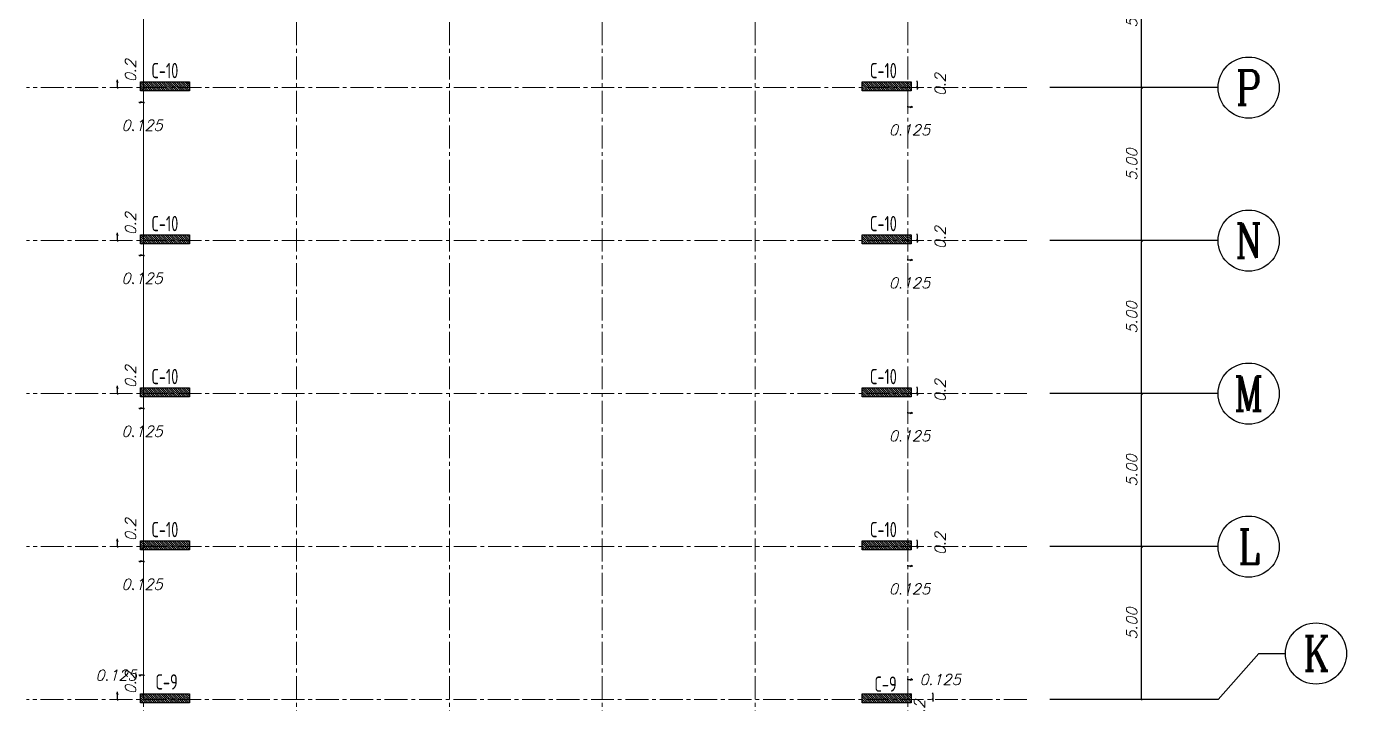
# Model space of a CAD drawing. Header units: metres. Extents: x 202848 to 204724, y 1924431 to 1925550.
# Drawn here: x 204071.16 to 204114.34, y 1925105.32 to 1925127.45 of the extents above; entities that cross this region are included whole.
import ezdxf
from ezdxf.enums import TextEntityAlignment as Align

# ---------------------------------------------------------------- set-up
doc = ezdxf.new("R2010")
doc.units = ezdxf.units.M
doc.header["$MEASUREMENT"] = 0
doc.linetypes.add('CENTER2', pattern=[1.125, 0.75, -0.125, 0.125, -0.125])
doc.layers.add('Axis', color=1, linetype='CENTER2', lineweight=5)
doc.layers.add('Dimations', color=3, linetype='Continuous', lineweight=5)
for name, color, linetype in [('Axis Name', 8, 'Continuous'), ('Columns', 2, 'Continuous'), ('YQ_DIM', 3, 'Continuous')]:
    doc.layers.add(name, color=color, linetype=linetype)
doc.layers.add('HHHHHHHHHHHHIDE', color=7, linetype='Continuous', plot=False)
doc.styles.add('ROMANS', font='romans.shx', dxfattribs={"oblique": 15})
doc.styles.add('YQ_AXIS', font='COMPLEX.SHX', dxfattribs={"width": 0.8, "bigfont": 'GBCBIG.SHX'})
doc.styles.add('YQ_TEXT', font='SUPEROS.SHX', dxfattribs={"width": 0.8, "bigfont": 'HZDX.SHX'})
doc.dimstyles.new('Copy(2) of DIM-50$', dxfattribs={"dimscale": 0, "dimtxt": 0.35, "dimasz": 0.03, "dimexe": 0, "dimexo": 0, "dimgap": 0.15, "dimtad": 1, "dimzin": 0, "dimdsep": 46, "dimtxsty": 'ROMANS', "dimblk1": 'OBLIQUE', "dimblk2": 'DTICK', "dimsah": 1, "dimcen": 0.1, "dimse1": 1, "dimse2": 1, "dimclrd": 2, "dimclre": 51, "dimclrt": 3, "dimaunit": 1, "dimadec": 0, "dimazin": 0, "dimtfac": 1e-05, "dimtmove": 2, "dimatfit": 0, "dimldrblk": 'DTICK', "dimfxl": 0, "dimtolj": 1, "dimtzin": 0, "dimlwe": -1, "dimarcsym": 0})
pattern_1 = [(135, (510.506864, 218.751283), (-0.0353553390593, -0.0353553390593), [])]

# ---------------------------------------------------------------- blocks, each defined once
blk = doc.blocks.new('_OBLIQUE')
at = {"color": 0, "linetype": 'ByBlock'}
blk.add_line((-0.5, -0.5), (0.5, 0.5), dxfattribs=at)
blk = doc.blocks.new('DTICK')
at = {"color": 3}
blk.add_line((-1, -1), (1, 1), dxfattribs=at)
for p, q in [((-1, 0), (1, 0)), ((0, 1), (0, -1))]:
    blk.add_line(p, q)
blk = doc.blocks.new('*D649')
at = {"layer": 'Defpoints', "color": 0, "lineweight": -2, "transparency": 16777216}
for p in [(204100.094, 1925125.645), (204100.094, 1925125.455), (204100.295, 1925125.455)]:
    blk.add_point(p, dxfattribs=at)
at = {"layer": 'Dimations', "color": 2, "lineweight": -2, "transparency": 16777216}
for p, q in [((204100.295, 1925125.645), (204100.295, 1925125.675)), ((204100.295, 1925125.645), (204100.295, 1925125.455)), ((204100.295, 1925125.425), (204100.295, 1925125.395))]:
    blk.add_line(p, q, dxfattribs=at)
at = {"layer": 'Dimations', "color": 2, "lineweight": -2, "transparency": 16777216, "xscale": 0.03, "yscale": 0.03, "zscale": 0.03}
for name, p, rotation in [('DTICK', (204100.295, 1925125.455), 90), ('_OBLIQUE', (204100.295, 1925125.645), 270)]:
    blk.add_blockref(name, p, dxfattribs=dict(at, rotation=rotation))
at = {"layer": 'Dimations', "color": 3, "lineweight": -2, "transparency": 16777216, "insert": (204101.045, 1925125.55), "char_height": 0.35, "attachment_point": 5, "rotation": 90, "style": 'ROMANS'}
blk.add_mtext('\\A1;0.2', dxfattribs=at)
blk = doc.blocks.new('*D650')
at = {"layer": 'Defpoints', "color": 0, "lineweight": -2, "transparency": 16777216}
for p in [(204099.994, 1925125.345), (204100.094, 1925125.345), (204100.094, 1925124.823)]:
    blk.add_point(p, dxfattribs=at)
at = {"layer": 'Dimations', "color": 2, "lineweight": -2, "transparency": 16777216}
for p, q in [((204099.994, 1925124.823), (204099.964, 1925124.823)), ((204099.994, 1925124.823), (204100.094, 1925124.823)), ((204100.124, 1925124.823), (204100.154, 1925124.823))]:
    blk.add_line(p, q, dxfattribs=at)
at = {"layer": 'Dimations', "color": 2, "lineweight": -2, "transparency": 16777216, "xscale": 0.03, "yscale": 0.03, "zscale": 0.03}
blk.add_blockref('_OBLIQUE', (204099.994, 1925124.823), dxfattribs=at)
at = {"layer": 'Dimations', "color": 2, "lineweight": -2, "transparency": 16777216, "xscale": 0.03, "yscale": 0.03, "zscale": 0.03, "rotation": 180}
blk.add_blockref('DTICK', (204100.094, 1925124.823), dxfattribs=at)
at = {"layer": 'Dimations', "color": 3, "lineweight": -2, "transparency": 16777216, "insert": (204100.044, 1925124.073), "char_height": 0.35, "attachment_point": 5, "style": 'ROMANS'}
blk.add_mtext('\\A1;0.125', dxfattribs=at)
blk = doc.blocks.new('*D651')
at = {"layer": 'Defpoints', "color": 0, "lineweight": -2, "transparency": 16777216}
for p in [(204100.094, 1925120.645), (204100.094, 1925120.455), (204100.295, 1925120.455)]:
    blk.add_point(p, dxfattribs=at)
at = {"layer": 'Dimations', "color": 2, "lineweight": -2, "transparency": 16777216}
for p, q in [((204100.295, 1925120.645), (204100.295, 1925120.675)), ((204100.295, 1925120.645), (204100.295, 1925120.455)), ((204100.295, 1925120.425), (204100.295, 1925120.395))]:
    blk.add_line(p, q, dxfattribs=at)
at = {"layer": 'Dimations', "color": 2, "lineweight": -2, "transparency": 16777216, "xscale": 0.03, "yscale": 0.03, "zscale": 0.03}
for name, p, rotation in [('_OBLIQUE', (204100.295, 1925120.645), 270), ('DTICK', (204100.295, 1925120.455), 90)]:
    blk.add_blockref(name, p, dxfattribs=dict(at, rotation=rotation))
at = {"layer": 'Dimations', "color": 3, "lineweight": -2, "transparency": 16777216, "insert": (204101.045, 1925120.55), "char_height": 0.35, "attachment_point": 5, "rotation": 90, "style": 'ROMANS'}
blk.add_mtext('\\A1;0.2', dxfattribs=at)
blk = doc.blocks.new('*D652')
at = {"layer": 'Defpoints', "color": 0, "lineweight": -2, "transparency": 16777216}
for p in [(204099.994, 1925120.345), (204100.094, 1925120.345), (204100.094, 1925119.823)]:
    blk.add_point(p, dxfattribs=at)
at = {"layer": 'Dimations', "color": 2, "lineweight": -2, "transparency": 16777216}
for p, q in [((204099.994, 1925119.823), (204099.964, 1925119.823)), ((204099.994, 1925119.823), (204100.094, 1925119.823)), ((204100.124, 1925119.823), (204100.154, 1925119.823))]:
    blk.add_line(p, q, dxfattribs=at)
at = {"layer": 'Dimations', "color": 2, "lineweight": -2, "transparency": 16777216, "xscale": 0.03, "yscale": 0.03, "zscale": 0.03}
blk.add_blockref('_OBLIQUE', (204099.994, 1925119.823), dxfattribs=at)
at = {"layer": 'Dimations', "color": 2, "lineweight": -2, "transparency": 16777216, "xscale": 0.03, "yscale": 0.03, "zscale": 0.03, "rotation": 180}
blk.add_blockref('DTICK', (204100.094, 1925119.823), dxfattribs=at)
at = {"layer": 'Dimations', "color": 3, "lineweight": -2, "transparency": 16777216, "insert": (204100.044, 1925119.073), "char_height": 0.35, "attachment_point": 5, "style": 'ROMANS'}
blk.add_mtext('\\A1;0.125', dxfattribs=at)
blk = doc.blocks.new('*D653')
at = {"layer": 'Defpoints', "color": 0, "lineweight": -2, "transparency": 16777216}
for p in [(204100.094, 1925115.645), (204100.094, 1925115.455), (204100.295, 1925115.455)]:
    blk.add_point(p, dxfattribs=at)
at = {"layer": 'Dimations', "color": 2, "lineweight": -2, "transparency": 16777216}
for p, q in [((204100.295, 1925115.645), (204100.295, 1925115.675)), ((204100.295, 1925115.645), (204100.295, 1925115.455)), ((204100.295, 1925115.425), (204100.295, 1925115.395))]:
    blk.add_line(p, q, dxfattribs=at)
at = {"layer": 'Dimations', "color": 2, "lineweight": -2, "transparency": 16777216, "xscale": 0.03, "yscale": 0.03, "zscale": 0.03}
for name, p, rotation in [('DTICK', (204100.295, 1925115.455), 90), ('_OBLIQUE', (204100.295, 1925115.645), 270)]:
    blk.add_blockref(name, p, dxfattribs=dict(at, rotation=rotation))
at = {"layer": 'Dimations', "color": 3, "lineweight": -2, "transparency": 16777216, "insert": (204101.045, 1925115.55), "char_height": 0.35, "attachment_point": 5, "rotation": 90, "style": 'ROMANS'}
blk.add_mtext('\\A1;0.2', dxfattribs=at)
blk = doc.blocks.new('*D654')
at = {"layer": 'Defpoints', "color": 0, "lineweight": -2, "transparency": 16777216}
for p in [(204099.994, 1925115.345), (204100.094, 1925115.345), (204100.094, 1925114.823)]:
    blk.add_point(p, dxfattribs=at)
at = {"layer": 'Dimations', "color": 2, "lineweight": -2, "transparency": 16777216}
for p, q in [((204099.994, 1925114.823), (204099.964, 1925114.823)), ((204099.994, 1925114.823), (204100.094, 1925114.823)), ((204100.124, 1925114.823), (204100.154, 1925114.823))]:
    blk.add_line(p, q, dxfattribs=at)
at = {"layer": 'Dimations', "color": 2, "lineweight": -2, "transparency": 16777216, "xscale": 0.03, "yscale": 0.03, "zscale": 0.03}
blk.add_blockref('_OBLIQUE', (204099.994, 1925114.823), dxfattribs=at)
at = {"layer": 'Dimations', "color": 2, "lineweight": -2, "transparency": 16777216, "xscale": 0.03, "yscale": 0.03, "zscale": 0.03, "rotation": 180}
blk.add_blockref('DTICK', (204100.094, 1925114.823), dxfattribs=at)
at = {"layer": 'Dimations', "color": 3, "lineweight": -2, "transparency": 16777216, "insert": (204100.044, 1925114.073), "char_height": 0.35, "attachment_point": 5, "style": 'ROMANS'}
blk.add_mtext('\\A1;0.125', dxfattribs=at)
blk = doc.blocks.new('*D655')
at = {"layer": 'Defpoints', "color": 0, "lineweight": -2, "transparency": 16777216}
for p in [(204100.094, 1925110.645), (204100.094, 1925110.455), (204100.295, 1925110.455)]:
    blk.add_point(p, dxfattribs=at)
at = {"layer": 'Dimations', "color": 2, "lineweight": -2, "transparency": 16777216}
for p, q in [((204100.295, 1925110.645), (204100.295, 1925110.675)), ((204100.295, 1925110.645), (204100.295, 1925110.455)), ((204100.295, 1925110.425), (204100.295, 1925110.395))]:
    blk.add_line(p, q, dxfattribs=at)
at = {"layer": 'Dimations', "color": 2, "lineweight": -2, "transparency": 16777216, "xscale": 0.03, "yscale": 0.03, "zscale": 0.03}
for name, p, rotation in [('DTICK', (204100.295, 1925110.455), 90), ('_OBLIQUE', (204100.295, 1925110.645), 270)]:
    blk.add_blockref(name, p, dxfattribs=dict(at, rotation=rotation))
at = {"layer": 'Dimations', "color": 3, "lineweight": -2, "transparency": 16777216, "insert": (204101.045, 1925110.55), "char_height": 0.35, "attachment_point": 5, "rotation": 90, "style": 'ROMANS'}
blk.add_mtext('\\A1;0.2', dxfattribs=at)
blk = doc.blocks.new('*D656')
at = {"layer": 'Defpoints', "color": 0, "lineweight": -2, "transparency": 16777216}
for p in [(204099.994, 1925110.345), (204100.094, 1925110.345), (204100.094, 1925109.823)]:
    blk.add_point(p, dxfattribs=at)
at = {"layer": 'Dimations', "color": 2, "lineweight": -2, "transparency": 16777216}
for p, q in [((204099.994, 1925109.823), (204099.964, 1925109.823)), ((204099.994, 1925109.823), (204100.094, 1925109.823)), ((204100.124, 1925109.823), (204100.154, 1925109.823))]:
    blk.add_line(p, q, dxfattribs=at)
at = {"layer": 'Dimations', "color": 2, "lineweight": -2, "transparency": 16777216, "xscale": 0.03, "yscale": 0.03, "zscale": 0.03}
blk.add_blockref('_OBLIQUE', (204099.994, 1925109.823), dxfattribs=at)
at = {"layer": 'Dimations', "color": 2, "lineweight": -2, "transparency": 16777216, "xscale": 0.03, "yscale": 0.03, "zscale": 0.03, "rotation": 180}
blk.add_blockref('DTICK', (204100.094, 1925109.823), dxfattribs=at)
at = {"layer": 'Dimations', "color": 3, "lineweight": -2, "transparency": 16777216, "insert": (204100.044, 1925109.073), "char_height": 0.35, "attachment_point": 5, "style": 'ROMANS'}
blk.add_mtext('\\A1;0.125', dxfattribs=at)
blk = doc.blocks.new('*D657')
at = {"layer": 'Defpoints', "color": 0, "lineweight": -2, "transparency": 16777216}
for p in [(204100.094, 1925105.645), (204100.094, 1925105.455), (204100.802, 1925105.455)]:
    blk.add_point(p, dxfattribs=at)
at = {"layer": 'Dimations', "color": 2, "lineweight": -2, "transparency": 16777216}
for p, q in [((204100.802, 1925105.645), (204100.802, 1925105.675)), ((204100.802, 1925105.645), (204100.802, 1925105.455)), ((204100.802, 1925105.425), (204100.802, 1925105.395))]:
    blk.add_line(p, q, dxfattribs=at)
at = {"layer": 'Dimations', "color": 2, "lineweight": -2, "transparency": 16777216, "xscale": 0.03, "yscale": 0.03, "zscale": 0.03}
for name, p, rotation in [('_OBLIQUE', (204100.802, 1925105.645), 270), ('DTICK', (204100.802, 1925105.455), 90)]:
    blk.add_blockref(name, p, dxfattribs=dict(at, rotation=rotation))
at = {"layer": 'Dimations', "color": 3, "lineweight": -2, "transparency": 16777216, "insert": (204100.369, 1925105.081), "char_height": 0.35, "attachment_point": 5, "rotation": 90, "style": 'ROMANS'}
blk.add_mtext('\\A1;0.2', dxfattribs=at)
blk = doc.blocks.new('*D658')
at = {"layer": 'Defpoints', "color": 0, "lineweight": -2, "transparency": 16777216}
for p in [(204100.094, 1925106.11), (204099.994, 1925105.345), (204100.094, 1925105.345)]:
    blk.add_point(p, dxfattribs=at)
at = {"layer": 'Dimations', "color": 2, "lineweight": -2, "transparency": 16777216}
for p, q in [((204099.994, 1925106.11), (204099.964, 1925106.11)), ((204099.994, 1925106.11), (204100.094, 1925106.11)), ((204100.124, 1925106.11), (204100.154, 1925106.11))]:
    blk.add_line(p, q, dxfattribs=at)
at = {"layer": 'Dimations', "color": 2, "lineweight": -2, "transparency": 16777216, "xscale": 0.03, "yscale": 0.03, "zscale": 0.03}
blk.add_blockref('_OBLIQUE', (204099.994, 1925106.11), dxfattribs=at)
at = {"layer": 'Dimations', "color": 2, "lineweight": -2, "transparency": 16777216, "xscale": 0.03, "yscale": 0.03, "zscale": 0.03, "rotation": 180}
blk.add_blockref('DTICK', (204100.094, 1925106.11), dxfattribs=at)
at = {"layer": 'Dimations', "color": 3, "lineweight": -2, "transparency": 16777216, "insert": (204101.045, 1925106.11), "char_height": 0.35, "attachment_point": 5, "style": 'ROMANS'}
blk.add_mtext('\\A1;0.125', dxfattribs=at)
blk = doc.blocks.new('*D663')
at = {"layer": 'Defpoints', "color": 0, "lineweight": -2, "transparency": 16777216}
for p in [(204074.136, 1925125.645), (204074.894, 1925125.645), (204074.894, 1925125.455)]:
    blk.add_point(p, dxfattribs=at)
at = {"layer": 'Dimations', "color": 2, "lineweight": -2, "transparency": 16777216}
for p, q in [((204074.136, 1925125.675), (204074.136, 1925125.705)), ((204074.136, 1925125.455), (204074.136, 1925125.645)), ((204074.136, 1925125.455), (204074.136, 1925125.425))]:
    blk.add_line(p, q, dxfattribs=at)
at = {"layer": 'Dimations', "color": 2, "lineweight": -2, "transparency": 16777216, "xscale": 0.03, "yscale": 0.03, "zscale": 0.03}
for name, p, rotation in [('DTICK', (204074.136, 1925125.645), 270), ('_OBLIQUE', (204074.136, 1925125.455), 90)]:
    blk.add_blockref(name, p, dxfattribs=dict(at, rotation=rotation))
at = {"layer": 'Dimations', "color": 3, "lineweight": -2, "transparency": 16777216, "insert": (204074.569, 1925126.005), "char_height": 0.35, "attachment_point": 5, "rotation": 90, "style": 'ROMANS'}
blk.add_mtext('\\A1;0.2', dxfattribs=at)
blk = doc.blocks.new('*D664')
at = {"layer": 'Defpoints', "color": 0, "lineweight": -2, "transparency": 16777216}
for p in [(204074.894, 1925125.345), (204074.894, 1925124.972), (204074.994, 1925125.345)]:
    blk.add_point(p, dxfattribs=at)
at = {"layer": 'Dimations', "color": 2, "lineweight": -2, "transparency": 16777216}
for p, q in [((204074.864, 1925124.972), (204074.834, 1925124.972)), ((204074.994, 1925124.972), (204074.894, 1925124.972)), ((204074.994, 1925124.972), (204075.024, 1925124.972))]:
    blk.add_line(p, q, dxfattribs=at)
at = {"layer": 'Dimations', "color": 2, "lineweight": -2, "transparency": 16777216, "xscale": 0.03, "yscale": 0.03, "zscale": 0.03}
blk.add_blockref('DTICK', (204074.894, 1925124.972), dxfattribs=at)
at = {"layer": 'Dimations', "color": 2, "lineweight": -2, "transparency": 16777216, "xscale": 0.03, "yscale": 0.03, "zscale": 0.03, "rotation": 180}
blk.add_blockref('_OBLIQUE', (204074.994, 1925124.972), dxfattribs=at)
at = {"layer": 'Dimations', "color": 3, "lineweight": -2, "transparency": 16777216, "insert": (204074.944, 1925124.222), "char_height": 0.35, "attachment_point": 5, "style": 'ROMANS'}
blk.add_mtext('\\A1;0.125', dxfattribs=at)
blk = doc.blocks.new('*D665')
at = {"layer": 'Defpoints', "color": 0, "lineweight": -2, "transparency": 16777216}
for p in [(204074.136, 1925120.645), (204074.894, 1925120.645), (204074.894, 1925120.455)]:
    blk.add_point(p, dxfattribs=at)
at = {"layer": 'Dimations', "color": 2, "lineweight": -2, "transparency": 16777216}
for p, q in [((204074.136, 1925120.675), (204074.136, 1925120.705)), ((204074.136, 1925120.455), (204074.136, 1925120.645)), ((204074.136, 1925120.455), (204074.136, 1925120.425))]:
    blk.add_line(p, q, dxfattribs=at)
at = {"layer": 'Dimations', "color": 2, "lineweight": -2, "transparency": 16777216, "xscale": 0.03, "yscale": 0.03, "zscale": 0.03}
for name, p, rotation in [('DTICK', (204074.136, 1925120.645), 270), ('_OBLIQUE', (204074.136, 1925120.455), 90)]:
    blk.add_blockref(name, p, dxfattribs=dict(at, rotation=rotation))
at = {"layer": 'Dimations', "color": 3, "lineweight": -2, "transparency": 16777216, "insert": (204074.569, 1925121.005), "char_height": 0.35, "attachment_point": 5, "rotation": 90, "style": 'ROMANS'}
blk.add_mtext('\\A1;0.2', dxfattribs=at)
blk = doc.blocks.new('*D666')
at = {"layer": 'Defpoints', "color": 0, "lineweight": -2, "transparency": 16777216}
for p in [(204074.894, 1925120.345), (204074.994, 1925120.345), (204074.894, 1925119.972)]:
    blk.add_point(p, dxfattribs=at)
at = {"layer": 'Dimations', "color": 2, "lineweight": -2, "transparency": 16777216}
for p, q in [((204074.864, 1925119.972), (204074.834, 1925119.972)), ((204074.994, 1925119.972), (204074.894, 1925119.972)), ((204074.994, 1925119.972), (204075.024, 1925119.972))]:
    blk.add_line(p, q, dxfattribs=at)
at = {"layer": 'Dimations', "color": 2, "lineweight": -2, "transparency": 16777216, "xscale": 0.03, "yscale": 0.03, "zscale": 0.03}
blk.add_blockref('DTICK', (204074.894, 1925119.972), dxfattribs=at)
at = {"layer": 'Dimations', "color": 2, "lineweight": -2, "transparency": 16777216, "xscale": 0.03, "yscale": 0.03, "zscale": 0.03, "rotation": 180}
blk.add_blockref('_OBLIQUE', (204074.994, 1925119.972), dxfattribs=at)
at = {"layer": 'Dimations', "color": 3, "lineweight": -2, "transparency": 16777216, "insert": (204074.944, 1925119.222), "char_height": 0.35, "attachment_point": 5, "style": 'ROMANS'}
blk.add_mtext('\\A1;0.125', dxfattribs=at)
blk = doc.blocks.new('*D667')
at = {"layer": 'Defpoints', "color": 0, "lineweight": -2, "transparency": 16777216}
for p in [(204074.136, 1925115.645), (204074.894, 1925115.645), (204074.894, 1925115.455)]:
    blk.add_point(p, dxfattribs=at)
at = {"layer": 'Dimations', "color": 2, "lineweight": -2, "transparency": 16777216}
for p, q in [((204074.136, 1925115.675), (204074.136, 1925115.705)), ((204074.136, 1925115.455), (204074.136, 1925115.645)), ((204074.136, 1925115.455), (204074.136, 1925115.425))]:
    blk.add_line(p, q, dxfattribs=at)
at = {"layer": 'Dimations', "color": 2, "lineweight": -2, "transparency": 16777216, "xscale": 0.03, "yscale": 0.03, "zscale": 0.03}
for name, p, rotation in [('DTICK', (204074.136, 1925115.645), 270), ('_OBLIQUE', (204074.136, 1925115.455), 90)]:
    blk.add_blockref(name, p, dxfattribs=dict(at, rotation=rotation))
at = {"layer": 'Dimations', "color": 3, "lineweight": -2, "transparency": 16777216, "insert": (204074.569, 1925116.005), "char_height": 0.35, "attachment_point": 5, "rotation": 90, "style": 'ROMANS'}
blk.add_mtext('\\A1;0.2', dxfattribs=at)
blk = doc.blocks.new('*D668')
at = {"layer": 'Defpoints', "color": 0, "lineweight": -2, "transparency": 16777216}
for p in [(204074.894, 1925115.345), (204074.994, 1925115.345), (204074.894, 1925114.972)]:
    blk.add_point(p, dxfattribs=at)
at = {"layer": 'Dimations', "color": 2, "lineweight": -2, "transparency": 16777216}
for p, q in [((204074.864, 1925114.972), (204074.834, 1925114.972)), ((204074.994, 1925114.972), (204074.894, 1925114.972)), ((204074.994, 1925114.972), (204075.024, 1925114.972))]:
    blk.add_line(p, q, dxfattribs=at)
at = {"layer": 'Dimations', "color": 2, "lineweight": -2, "transparency": 16777216, "xscale": 0.03, "yscale": 0.03, "zscale": 0.03}
blk.add_blockref('DTICK', (204074.894, 1925114.972), dxfattribs=at)
at = {"layer": 'Dimations', "color": 2, "lineweight": -2, "transparency": 16777216, "xscale": 0.03, "yscale": 0.03, "zscale": 0.03, "rotation": 180}
blk.add_blockref('_OBLIQUE', (204074.994, 1925114.972), dxfattribs=at)
at = {"layer": 'Dimations', "color": 3, "lineweight": -2, "transparency": 16777216, "insert": (204074.944, 1925114.222), "char_height": 0.35, "attachment_point": 5, "style": 'ROMANS'}
blk.add_mtext('\\A1;0.125', dxfattribs=at)
blk = doc.blocks.new('*D669')
at = {"layer": 'Defpoints', "color": 0, "lineweight": -2, "transparency": 16777216}
for p in [(204074.136, 1925110.645), (204074.894, 1925110.645), (204074.894, 1925110.455)]:
    blk.add_point(p, dxfattribs=at)
at = {"layer": 'Dimations', "color": 2, "lineweight": -2, "transparency": 16777216}
for p, q in [((204074.136, 1925110.675), (204074.136, 1925110.705)), ((204074.136, 1925110.455), (204074.136, 1925110.645)), ((204074.136, 1925110.455), (204074.136, 1925110.425))]:
    blk.add_line(p, q, dxfattribs=at)
at = {"layer": 'Dimations', "color": 2, "lineweight": -2, "transparency": 16777216, "xscale": 0.03, "yscale": 0.03, "zscale": 0.03}
for name, p, rotation in [('DTICK', (204074.136, 1925110.645), 270), ('_OBLIQUE', (204074.136, 1925110.455), 90)]:
    blk.add_blockref(name, p, dxfattribs=dict(at, rotation=rotation))
at = {"layer": 'Dimations', "color": 3, "lineweight": -2, "transparency": 16777216, "insert": (204074.569, 1925111.005), "char_height": 0.35, "attachment_point": 5, "rotation": 90, "style": 'ROMANS'}
blk.add_mtext('\\A1;0.2', dxfattribs=at)
blk = doc.blocks.new('*D670')
at = {"layer": 'Defpoints', "color": 0, "lineweight": -2, "transparency": 16777216}
for p in [(204074.894, 1925110.345), (204074.994, 1925110.345), (204074.894, 1925109.972)]:
    blk.add_point(p, dxfattribs=at)
at = {"layer": 'Dimations', "color": 2, "lineweight": -2, "transparency": 16777216}
for p, q in [((204074.864, 1925109.972), (204074.834, 1925109.972)), ((204074.994, 1925109.972), (204074.894, 1925109.972)), ((204074.994, 1925109.972), (204075.024, 1925109.972))]:
    blk.add_line(p, q, dxfattribs=at)
at = {"layer": 'Dimations', "color": 2, "lineweight": -2, "transparency": 16777216, "xscale": 0.03, "yscale": 0.03, "zscale": 0.03}
blk.add_blockref('DTICK', (204074.894, 1925109.972), dxfattribs=at)
at = {"layer": 'Dimations', "color": 2, "lineweight": -2, "transparency": 16777216, "xscale": 0.03, "yscale": 0.03, "zscale": 0.03, "rotation": 180}
blk.add_blockref('_OBLIQUE', (204074.994, 1925109.972), dxfattribs=at)
at = {"layer": 'Dimations', "color": 3, "lineweight": -2, "transparency": 16777216, "insert": (204074.944, 1925109.222), "char_height": 0.35, "attachment_point": 5, "style": 'ROMANS'}
blk.add_mtext('\\A1;0.125', dxfattribs=at)
blk = doc.blocks.new('*D671')
at = {"layer": 'Defpoints', "color": 0, "lineweight": -2, "transparency": 16777216}
for p in [(204074.136, 1925105.645), (204074.894, 1925105.645), (204074.894, 1925105.455)]:
    blk.add_point(p, dxfattribs=at)
at = {"layer": 'Dimations', "color": 2, "lineweight": -2, "transparency": 16777216}
for p, q in [((204074.136, 1925105.675), (204074.136, 1925105.705)), ((204074.136, 1925105.455), (204074.136, 1925105.645)), ((204074.136, 1925105.455), (204074.136, 1925105.425))]:
    blk.add_line(p, q, dxfattribs=at)
at = {"layer": 'Dimations', "color": 2, "lineweight": -2, "transparency": 16777216, "xscale": 0.03, "yscale": 0.03, "zscale": 0.03}
for name, p, rotation in [('DTICK', (204074.136, 1925105.645), 270), ('_OBLIQUE', (204074.136, 1925105.455), 90)]:
    blk.add_blockref(name, p, dxfattribs=dict(at, rotation=rotation))
at = {"layer": 'Dimations', "color": 3, "lineweight": -2, "transparency": 16777216, "insert": (204074.569, 1925106.005), "char_height": 0.35, "attachment_point": 5, "rotation": 90, "style": 'ROMANS'}
blk.add_mtext('\\A1;0.2', dxfattribs=at)
blk = doc.blocks.new('*D672')
at = {"layer": 'Defpoints', "color": 0, "lineweight": -2, "transparency": 16777216}
for p in [(204074.894, 1925106.249), (204074.894, 1925105.345), (204074.994, 1925105.345)]:
    blk.add_point(p, dxfattribs=at)
at = {"layer": 'Dimations', "color": 2, "lineweight": -2, "transparency": 16777216}
for p, q in [((204074.864, 1925106.249), (204074.834, 1925106.249)), ((204074.994, 1925106.249), (204074.894, 1925106.249)), ((204074.994, 1925106.249), (204075.024, 1925106.249))]:
    blk.add_line(p, q, dxfattribs=at)
at = {"layer": 'Dimations', "color": 2, "lineweight": -2, "transparency": 16777216, "xscale": 0.03, "yscale": 0.03, "zscale": 0.03}
blk.add_blockref('DTICK', (204074.894, 1925106.249), dxfattribs=at)
at = {"layer": 'Dimations', "color": 2, "lineweight": -2, "transparency": 16777216, "xscale": 0.03, "yscale": 0.03, "zscale": 0.03, "rotation": 180}
blk.add_blockref('_OBLIQUE', (204074.994, 1925106.249), dxfattribs=at)
at = {"layer": 'Dimations', "color": 3, "lineweight": -2, "transparency": 16777216, "insert": (204074.094, 1925106.249), "char_height": 0.35, "attachment_point": 5, "style": 'ROMANS'}
blk.add_mtext('\\A1;0.125', dxfattribs=at)
blk = doc.blocks.new('*D1246')
at = {"layer": 'Defpoints', "color": 0, "lineweight": -2, "transparency": 16777216}
for p in [(204103.885, 1925110.455), (204107.635, 1925110.455), (204103.885, 1925105.455)]:
    blk.add_point(p, dxfattribs=at)
at = {"layer": 'Dimations', "color": 2, "lineweight": -2, "transparency": 16777216}
blk.add_line((204107.635, 1925105.455), (204107.635, 1925110.425), dxfattribs=at)
at = {"layer": 'Dimations', "color": 2, "lineweight": -2, "transparency": 16777216, "xscale": 0.03, "yscale": 0.03, "zscale": 0.03}
for name, p, rotation in [('DTICK', (204107.635, 1925110.455), 90), ('_OBLIQUE', (204107.635, 1925105.455), 270)]:
    blk.add_blockref(name, p, dxfattribs=dict(at, rotation=rotation))
at = {"layer": 'Dimations', "color": 3, "transparency": 16777216, "insert": (204107.31, 1925107.94), "char_height": 0.35, "attachment_point": 5, "rotation": 90, "style": 'ROMANS'}
blk.add_mtext('\\A1;5.00', dxfattribs=at)
blk = doc.blocks.new('*D1247')
at = {"layer": 'Defpoints', "color": 0, "lineweight": -2, "transparency": 16777216}
for p in [(204103.885, 1925115.455), (204107.635, 1925115.455), (204103.885, 1925110.455)]:
    blk.add_point(p, dxfattribs=at)
at = {"layer": 'Dimations', "color": 2, "lineweight": -2, "transparency": 16777216}
blk.add_line((204107.635, 1925110.455), (204107.635, 1925115.425), dxfattribs=at)
at = {"layer": 'Dimations', "color": 2, "lineweight": -2, "transparency": 16777216, "xscale": 0.03, "yscale": 0.03, "zscale": 0.03}
for name, p, rotation in [('DTICK', (204107.635, 1925115.455), 90), ('_OBLIQUE', (204107.635, 1925110.455), 270)]:
    blk.add_blockref(name, p, dxfattribs=dict(at, rotation=rotation))
at = {"layer": 'Dimations', "color": 3, "transparency": 16777216, "insert": (204107.31, 1925112.94), "char_height": 0.35, "attachment_point": 5, "rotation": 90, "style": 'ROMANS'}
blk.add_mtext('\\A1;5.00', dxfattribs=at)
blk = doc.blocks.new('*D1248')
at = {"layer": 'Defpoints', "color": 0, "lineweight": -2, "transparency": 16777216}
for p in [(204103.885, 1925120.455), (204107.635, 1925120.455), (204103.885, 1925115.455)]:
    blk.add_point(p, dxfattribs=at)
at = {"layer": 'Dimations', "color": 2, "lineweight": -2, "transparency": 16777216}
blk.add_line((204107.635, 1925115.455), (204107.635, 1925120.425), dxfattribs=at)
at = {"layer": 'Dimations', "color": 2, "lineweight": -2, "transparency": 16777216, "xscale": 0.03, "yscale": 0.03, "zscale": 0.03}
for name, p, rotation in [('DTICK', (204107.635, 1925120.455), 90), ('_OBLIQUE', (204107.635, 1925115.455), 270)]:
    blk.add_blockref(name, p, dxfattribs=dict(at, rotation=rotation))
at = {"layer": 'Dimations', "color": 3, "transparency": 16777216, "insert": (204107.31, 1925117.94), "char_height": 0.35, "attachment_point": 5, "rotation": 90, "style": 'ROMANS'}
blk.add_mtext('\\A1;5.00', dxfattribs=at)
blk = doc.blocks.new('*D1253')
at = {"layer": 'Defpoints', "color": 0, "lineweight": -2, "transparency": 16777216}
for p in [(204103.885, 1925125.455), (204107.635, 1925125.455), (204103.885, 1925120.455)]:
    blk.add_point(p, dxfattribs=at)
at = {"layer": 'Dimations', "color": 2, "lineweight": -2, "transparency": 16777216}
blk.add_line((204107.635, 1925120.455), (204107.635, 1925125.425), dxfattribs=at)
at = {"layer": 'Dimations', "color": 2, "lineweight": -2, "transparency": 16777216, "xscale": 0.03, "yscale": 0.03, "zscale": 0.03}
for name, p, rotation in [('DTICK', (204107.635, 1925125.455), 90), ('_OBLIQUE', (204107.635, 1925120.455), 270)]:
    blk.add_blockref(name, p, dxfattribs=dict(at, rotation=rotation))
at = {"layer": 'Dimations', "color": 3, "transparency": 16777216, "insert": (204107.31, 1925122.94), "char_height": 0.35, "attachment_point": 5, "rotation": 90, "style": 'ROMANS'}
blk.add_mtext('\\A1;5.00', dxfattribs=at)
blk = doc.blocks.new('*D1254')
at = {"layer": 'Defpoints', "color": 0, "lineweight": -2, "transparency": 16777216}
for p in [(204103.885, 1925130.455), (204107.635, 1925130.455), (204103.885, 1925125.455)]:
    blk.add_point(p, dxfattribs=at)
at = {"layer": 'Dimations', "color": 2, "lineweight": -2, "transparency": 16777216}
blk.add_line((204107.635, 1925125.455), (204107.635, 1925130.425), dxfattribs=at)
at = {"layer": 'Dimations', "color": 2, "lineweight": -2, "transparency": 16777216, "xscale": 0.03, "yscale": 0.03, "zscale": 0.03}
for name, p, rotation in [('DTICK', (204107.635, 1925130.455), 90), ('_OBLIQUE', (204107.635, 1925125.455), 270)]:
    blk.add_blockref(name, p, dxfattribs=dict(at, rotation=rotation))
at = {"layer": 'Dimations', "color": 3, "transparency": 16777216, "insert": (204107.31, 1925127.94), "char_height": 0.35, "attachment_point": 5, "rotation": 90, "style": 'ROMANS'}
blk.add_mtext('\\A1;5.00', dxfattribs=at)
blk = doc.blocks.new('*U1286')
at = {"layer": 'YQ_DIM', "lineweight": -2, "style": 'YQ_TEXT', "width": 0.8}
blk.add_text('C-10', height=0.5, dxfattribs=at).set_placement((0, 0), align=Align.MIDDLE)
blk = doc.blocks.new('*U1287')
at = {"layer": 'HHHHHHHHHHHHIDE', "color": 0, "linetype": 'ByBlock', "lineweight": -2, "transparency": 16777216}
for p in [(-23.5, 15), (0, 15), (-23.5, 10), (0, 10), (-23.5, 5), (0, 5), (-23.5, 0), (0, 0)]:
    blk.add_blockref('*U1286', p, dxfattribs=at)

msp = doc.modelspace()

# ---------------------------------------------------------------- hatches: boundary and pattern name
at = {"layer": 'Columns', "transparency": 33554687}
h = msp.add_hatch(dxfattribs=at)
h.set_pattern_fill('ANSI31', color=256, scale=0.4, angle=90)
h.set_pattern_definition(pattern_1)
h.paths.add_polyline_path([(204074.8938, 1925125.6448), (204074.8938, 1925125.3448), (204076.4938, 1925125.3448), (204076.4938, 1925125.6448)])
h = msp.add_hatch(dxfattribs=at)
h.set_pattern_fill('ANSI31', color=256, scale=0.4, angle=90)
h.set_pattern_definition(pattern_1)
h.paths.add_polyline_path([(204098.4938, 1925125.6448), (204098.4938, 1925125.3448), (204100.0938, 1925125.3448), (204100.0938, 1925125.6448)])
h = msp.add_hatch(dxfattribs=at)
h.set_pattern_fill('ANSI31', color=256, scale=0.4, angle=90)
h.set_pattern_definition(pattern_1)
h.paths.add_polyline_path([(204074.8938, 1925120.6448), (204074.8938, 1925120.3448), (204076.4938, 1925120.3448), (204076.4938, 1925120.6448)])
h = msp.add_hatch(dxfattribs=at)
h.set_pattern_fill('ANSI31', color=256, scale=0.4, angle=90)
h.set_pattern_definition(pattern_1)
h.paths.add_polyline_path([(204098.4938, 1925120.6448), (204098.4938, 1925120.3448), (204100.0938, 1925120.3448), (204100.0938, 1925120.6448)])
h = msp.add_hatch(dxfattribs=at)
h.set_pattern_fill('ANSI31', color=256, scale=0.4, angle=90)
h.set_pattern_definition(pattern_1)
h.paths.add_polyline_path([(204074.8938, 1925115.6448), (204074.8938, 1925115.3448), (204076.4938, 1925115.3448), (204076.4938, 1925115.6448)])
h = msp.add_hatch(dxfattribs=at)
h.set_pattern_fill('ANSI31', color=256, scale=0.4, angle=90)
h.set_pattern_definition(pattern_1)
h.paths.add_polyline_path([(204098.4938, 1925115.6448), (204098.4938, 1925115.3448), (204100.0938, 1925115.3448), (204100.0938, 1925115.6448)])
h = msp.add_hatch(dxfattribs=at)
h.set_pattern_fill('ANSI31', color=256, scale=0.4, angle=90)
h.set_pattern_definition(pattern_1)
h.paths.add_polyline_path([(204074.8938, 1925110.6448), (204074.8938, 1925110.3448), (204076.4938, 1925110.3448), (204076.4938, 1925110.6448)])
h = msp.add_hatch(dxfattribs=at)
h.set_pattern_fill('ANSI31', color=256, scale=0.4, angle=90)
h.set_pattern_definition(pattern_1)
h.paths.add_polyline_path([(204098.4938, 1925110.6448), (204098.4938, 1925110.3448), (204100.0938, 1925110.3448), (204100.0938, 1925110.6448)])
h = msp.add_hatch(dxfattribs=at)
h.set_pattern_fill('ANSI31', color=256, scale=0.4, angle=90)
h.set_pattern_definition(pattern_1)
h.paths.add_polyline_path([(204074.8938, 1925105.6448), (204074.8938, 1925105.3448), (204076.4938, 1925105.3448), (204076.4938, 1925105.6448)])
h = msp.add_hatch(dxfattribs=at)
h.set_pattern_fill('ANSI31', color=256, scale=0.4, angle=90)
h.set_pattern_definition(pattern_1)
h.paths.add_polyline_path([(204098.4938, 1925105.6448), (204098.4938, 1925105.3448), (204100.0938, 1925105.3448), (204100.0938, 1925105.6448)])

# ---------------------------------------------------------------- linework, layer by layer
at = {"layer": 'Axis'}
for p, q in [((204074.9938, 1925157.97), (204074.9938, 1925081.0728)), ((204079.9938, 1925157.97), (204079.9938, 1925081.0728)), ((204079.9938, 1925157.97), (204079.9938, 1925081.0728)), ((204084.9938, 1925157.97), (204084.9938, 1925081.0728)), ((204084.9938, 1925157.97), (204084.9938, 1925081.0728)), ((204089.9938, 1925157.97), (204089.9938, 1925081.0728)), ((204089.9938, 1925157.97), (204089.9938, 1925081.0728)), ((204094.9938, 1925157.97), (204094.9938, 1925081.0728)), ((204094.9938, 1925157.97), (204094.9938, 1925081.0728)), ((204099.9938, 1925157.97), (204099.9938, 1925081.0728)), ((204074.9938, 1925135.6048), (204074.9938, 1925106.2048)), ((204103.8855, 1925125.4548), (204071.1618, 1925125.4548)), ((204103.8855, 1925120.4548), (204071.1618, 1925120.4548)), ((204103.8855, 1925115.4548), (204071.1618, 1925115.4548)), ((204103.8855, 1925110.4548), (204071.1618, 1925110.4548)), ((204103.8771, 1925105.4548), (204071.1618, 1925105.4548))]:
    msp.add_line(p, q, dxfattribs=at)
at = {"layer": 'Axis Name'}
for p, q in [((204110.1355, 1925125.4548), (204104.6355, 1925125.4548)), ((204110.1355, 1925120.4548), (204104.6355, 1925120.4548)), ((204110.1355, 1925115.4548), (204104.6355, 1925115.4548)), ((204110.1355, 1925110.4548), (204104.6355, 1925110.4548)), ((204110.1355, 1925105.4548), (204111.4686, 1925106.9611)), ((204111.4686, 1925106.9611), (204112.3379, 1925106.9611)), ((204110.1355, 1925105.4548), (204104.6355, 1925105.4548))]:
    msp.add_line(p, q, dxfattribs=at)
for centre in [(204111.1355, 1925125.4548), (204111.1355, 1925120.4548), (204111.1355, 1925115.4548), (204111.1355, 1925110.4548), (204113.3379, 1925106.9611)]:
    msp.add_circle(centre, 1, dxfattribs=at)
at = {"layer": 'Columns'}
for points in [[(204074.8938, 1925125.6448), (204076.4938, 1925125.6448), (204076.4938, 1925125.3448), (204074.8938, 1925125.3448)], [(204098.4938, 1925125.6448), (204100.0938, 1925125.6448), (204100.0938, 1925125.3448), (204098.4938, 1925125.3448)], [(204074.8938, 1925120.6448), (204076.4938, 1925120.6448), (204076.4938, 1925120.3448), (204074.8938, 1925120.3448)], [(204098.4938, 1925120.6448), (204100.0938, 1925120.6448), (204100.0938, 1925120.3448), (204098.4938, 1925120.3448)], [(204074.8938, 1925115.6448), (204076.4938, 1925115.6448), (204076.4938, 1925115.3448), (204074.8938, 1925115.3448)], [(204098.4938, 1925115.6448), (204100.0938, 1925115.6448), (204100.0938, 1925115.3448), (204098.4938, 1925115.3448)], [(204074.8938, 1925110.6448), (204076.4938, 1925110.6448), (204076.4938, 1925110.3448), (204074.8938, 1925110.3448)], [(204098.4938, 1925110.6448), (204100.0938, 1925110.6448), (204100.0938, 1925110.3448), (204098.4938, 1925110.3448)], [(204074.8938, 1925105.6448), (204076.4938, 1925105.6448), (204076.4938, 1925105.3448), (204074.8938, 1925105.3448)], [(204098.4938, 1925105.6448), (204100.0938, 1925105.6448), (204100.0938, 1925105.3448), (204098.4938, 1925105.3448)]]:
    msp.add_lwpolyline(points, close=True, dxfattribs=at)

# ---------------------------------------------------------------- block references
at = {"layer": 'HHHHHHHHHHHHIDE', "lineweight": -2}
msp.add_blockref('*U1287', (204099.1891, 1925111.0118), dxfattribs=at)

# ---------------------------------------------------------------- texts
at = {"layer": 'Axis Name', "color": 7, "style": 'YQ_AXIS', "width": 0.8}
for s, p in [('P', (204111.1355, 1925125.4548)), ('N', (204111.1355, 1925120.4548)), ('M', (204111.1355, 1925115.4548)), ('L', (204111.1355, 1925110.4548)), ('K', (204113.3379, 1925106.9611))]:
    msp.add_text(s, height=1.125, dxfattribs=at).set_placement(p, align=Align.MIDDLE)
at = {"layer": 'YQ_DIM', "lineweight": -2, "style": 'YQ_TEXT', "width": 0.8}
for p in [(204075.7466, 1925106.0334), (204099.2598, 1925105.9615)]:
    msp.add_text('C-9', height=0.5, dxfattribs=at).set_placement(p, align=Align.MIDDLE)

# ---------------------------------------------------------------- dimensions: what is measured, and where the dimension line sits
at = {"layer": 'Dimations'}
for base, p1, p2, picture, middle in [((204107.6355, 1925130.4548), (204103.8855, 1925125.4548), (204103.8855, 1925130.4548), '*D1254', (204107.3105, 1925127.9398)), ((204107.6355, 1925125.4548), (204103.8855, 1925120.4548), (204103.8855, 1925125.4548), '*D1253', (204107.3105, 1925122.9398)), ((204107.6355, 1925120.4548), (204103.8855, 1925115.4548), (204103.8855, 1925120.4548), '*D1248', (204107.3105, 1925117.9398)), ((204107.6355, 1925115.4548), (204103.8855, 1925110.4548), (204103.8855, 1925115.4548), '*D1247', (204107.3105, 1925112.9398)), ((204107.6355, 1925110.4548), (204103.8855, 1925105.4548), (204103.8855, 1925110.4548), '*D1246', (204107.3105, 1925107.9398))]:
    dim = msp.add_linear_dim(base=base, p1=p1, p2=p2, angle=90, dimstyle='Copy(2) of DIM-50$', override={"dimscale": 1}, dxfattribs=at)
    dim.commit()
    dim.dimension.update_dxf_attribs({"geometry": picture, "text_midpoint": middle})
at = {"layer": 'Dimations', "lineweight": -2}
for base, p1, p2, picture, middle in [((204074.1363, 1925125.6448), (204074.8938, 1925125.4548), (204074.8938, 1925125.6448), '*D663', (204074.5693, 1925126.0048)), ((204074.1363, 1925120.6448), (204074.8938, 1925120.4548), (204074.8938, 1925120.6448), '*D665', (204074.5693, 1925121.0048)), ((204074.1363, 1925115.6448), (204074.8938, 1925115.4548), (204074.8938, 1925115.6448), '*D667', (204074.5693, 1925116.0048)), ((204074.1363, 1925110.6448), (204074.8938, 1925110.4548), (204074.8938, 1925110.6448), '*D669', (204074.5693, 1925111.0048)), ((204074.1363, 1925105.6448), (204074.8938, 1925105.4548), (204074.8938, 1925105.6448), '*D671', (204074.5693, 1925106.0048)), ((204100.8023, 1925105.4548), (204100.0938, 1925105.6448), (204100.0938, 1925105.4548), '*D657', (204100.3693, 1925105.0812))]:
    dim = msp.add_linear_dim(base=base, p1=p1, p2=p2, angle=90, text='0.2', dimstyle='Copy(2) of DIM-50$', override={"dimscale": 1}, dxfattribs=at)
    dim.commit()
    dim.dimension.update_dxf_attribs({"geometry": picture, "text_midpoint": middle, "dimtype": 160})
for base, p1, p2, picture, middle in [((204100.2947, 1925125.4548), (204100.0938, 1925125.6448), (204100.0938, 1925125.4548), '*D649', (204101.0447, 1925125.5498)), ((204100.2947, 1925120.4548), (204100.0938, 1925120.6448), (204100.0938, 1925120.4548), '*D651', (204101.0447, 1925120.5498)), ((204100.2947, 1925115.4548), (204100.0938, 1925115.6448), (204100.0938, 1925115.4548), '*D653', (204101.0447, 1925115.5498)), ((204100.2947, 1925110.4548), (204100.0938, 1925110.6448), (204100.0938, 1925110.4548), '*D655', (204101.0447, 1925110.5498))]:
    dim = msp.add_linear_dim(base=base, p1=p1, p2=p2, angle=90, text='0.2', dimstyle='Copy(2) of DIM-50$', override={"dimscale": 1}, dxfattribs=at)
    dim.commit()
    dim.dimension.update_dxf_attribs({"geometry": picture, "text_midpoint": middle})
for base, p1, p2, picture, middle in [((204074.8938, 1925124.9717), (204074.9938, 1925125.3448), (204074.8938, 1925125.3448), '*D664', (204074.9438, 1925124.2217)), ((204100.0938, 1925124.8229), (204099.9938, 1925125.3448), (204100.0938, 1925125.3448), '*D650', (204100.0438, 1925124.0729)), ((204074.8938, 1925119.9717), (204074.9938, 1925120.3448), (204074.8938, 1925120.3448), '*D666', (204074.9438, 1925119.2217)), ((204100.0938, 1925119.8229), (204099.9938, 1925120.3448), (204100.0938, 1925120.3448), '*D652', (204100.0438, 1925119.0729)), ((204074.8938, 1925114.9717), (204074.9938, 1925115.3448), (204074.8938, 1925115.3448), '*D668', (204074.9438, 1925114.2217)), ((204100.0938, 1925114.8229), (204099.9938, 1925115.3448), (204100.0938, 1925115.3448), '*D654', (204100.0438, 1925114.0729)), ((204074.8938, 1925109.9717), (204074.9938, 1925110.3448), (204074.8938, 1925110.3448), '*D670', (204074.9438, 1925109.2217)), ((204100.0938, 1925109.8229), (204099.9938, 1925110.3448), (204100.0938, 1925110.3448), '*D656', (204100.0438, 1925109.0729))]:
    dim = msp.add_linear_dim(base=base, p1=p1, p2=p2, text='0.125', dimstyle='Copy(2) of DIM-50$', override={"dimscale": 1}, dxfattribs=at)
    dim.commit()
    dim.dimension.update_dxf_attribs({"geometry": picture, "text_midpoint": middle})
for base, p1, p2, picture, middle in [((204074.8938, 1925106.2488), (204074.9938, 1925105.3448), (204074.8938, 1925105.3448), '*D672', (204074.0942, 1925106.2488)), ((204100.0938, 1925106.1105), (204099.9938, 1925105.3448), (204100.0938, 1925105.3448), '*D658', (204101.0446, 1925106.1105))]:
    dim = msp.add_linear_dim(base=base, p1=p1, p2=p2, text='0.125', dimstyle='Copy(2) of DIM-50$', override={"dimscale": 1}, dxfattribs=at)
    dim.commit()
    dim.dimension.update_dxf_attribs({"geometry": picture, "text_midpoint": middle, "dimtype": 160})

doc.saveas('drawing.dxf')
